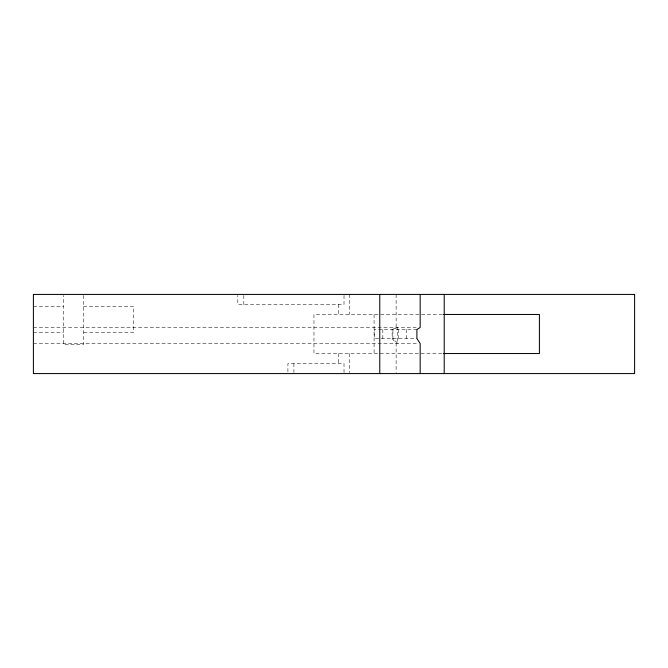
<?xml version="1.0" encoding="UTF-8"?>
<svg xmlns="http://www.w3.org/2000/svg" width="668" height="668" viewBox="0 0 668 668"><rect width="100%" height="100%" fill="white"/><g stroke="black" fill="none" stroke-linecap="round" stroke-linejoin="round"><path stroke-width="0.5" stroke-dasharray="3.34 2.5" d="M33.4 306.445L63.46 306.445M83.5 306.445L133.6 306.445L133.6 332.497L83.5 332.497M442.341 314.461L313.96 314.461L313.96 353.539L442.341 353.539M33.4 327.487L416.189 327.487M416.907 329.491L374.381 329.491L374.381 338.509L416.907 338.509M33.4 332.497L63.46 332.497M33.4 343.519L418.176 343.519M406.67 329.491L406.67 338.509M398.228 329.491L398.228 338.509M396.124 294.421L396.124 327.487L391.857 329.833A7.974 1.044 -90 0 1 392.133 337.582L392.083 338.509L396.124 343.243L396.124 372.544M382.822 329.491L382.822 338.509M374.08 314.461L374.08 353.539M349.74 294.421L349.74 314.461M349.74 353.539L349.74 372.577M344.02 295.423L344.02 304.441L237.808 304.441L237.808 295.423M344.02 372.577L344.02 363.559L287.908 363.559L287.908 372.577M338.3 304.441L338.3 314.461M338.3 353.539L338.3 363.559M293.92 363.559L293.92 372.577M243.82 295.423L243.82 304.441M83.5 295.44L83.5 344.521L63.46 344.521L63.46 295.465M397.761 327.487L392.926 329.491L392.926 338.509L397.761 343.519L397.761 327.487"/><path stroke-width="1" d="M443.385 314.461L539.41 314.461L539.41 353.539L443.385 353.539M444.22 294.421L444.22 373.579M420.172 294.421L420.172 327.487L416.907 329.491L416.907 338.509L420.172 343.519L420.172 373.579M379.766 294.421L379.766 373.579M634.6 294.421L33.4 294.421L33.4 373.579L634.6 373.579L634.6 294.421"/></g></svg>
